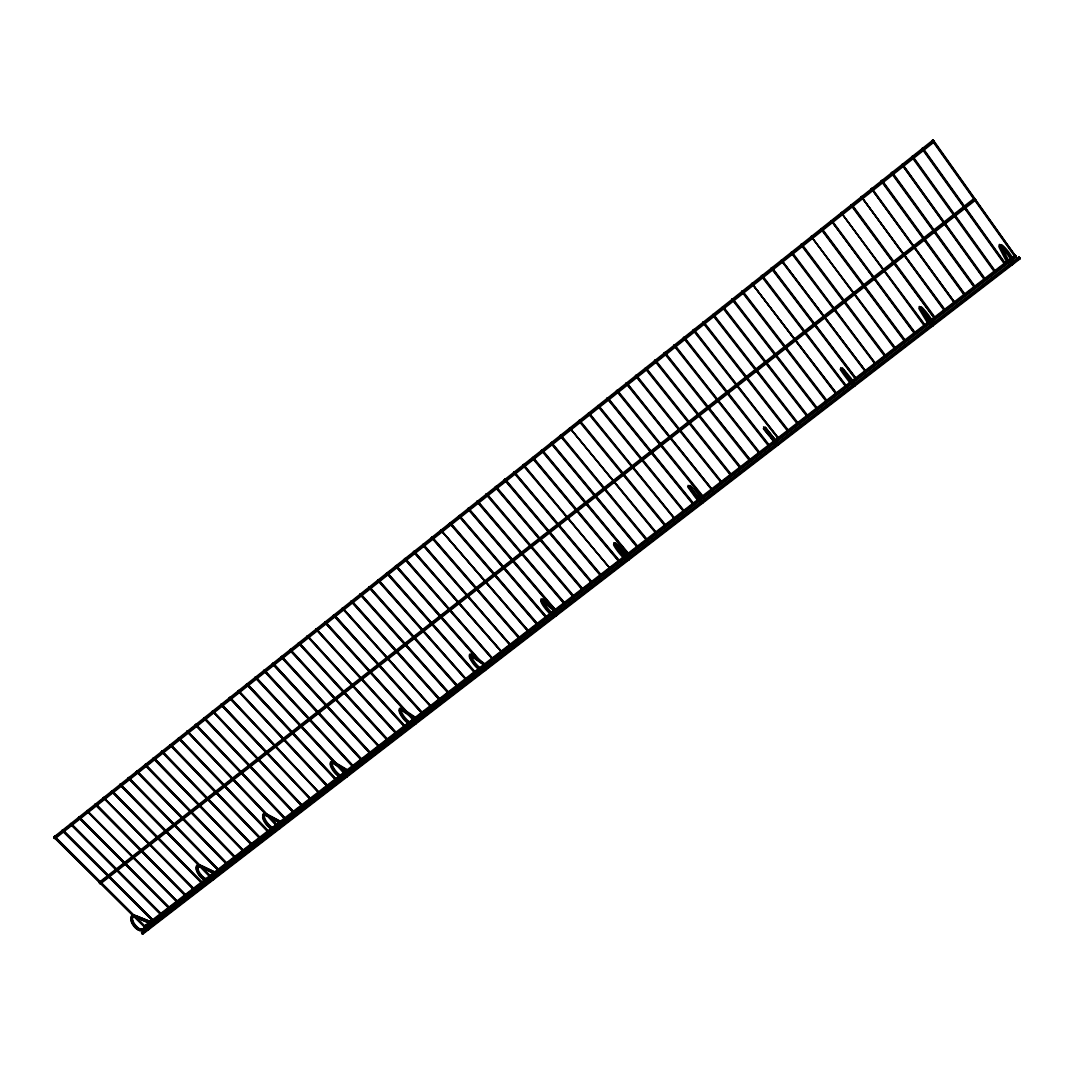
<?xml version="1.0" encoding="UTF-8"?>
<svg xmlns="http://www.w3.org/2000/svg" width="1074" height="1074" viewBox="0 0 1074 1074"><rect width="100%" height="100%" fill="white"/><g stroke="black" fill="none" stroke-linecap="round" stroke-linejoin="round"><path stroke-width="1.5" d="M346.593 770.783L348.191 770.273L347.063 771.884L333.638 763.775A8.579 2.806 52.7 0 0 332.376 763.09M280.918 821.395L281.334 822.523L280.22 823.382M133.861 923.707A7.29 3.437 53 0 0 140.117 929.117L149.152 927.976L148.91 929.44L140.869 930.889A9.398 4.417 53 0 1 131.74 921.841A9.398 4.417 53 0 1 134.196 915.142L150.816 921.653L151.166 922.808L150.091 923.64L135.23 917.115A8.35 3.934 53 0 0 133.807 916.605M934.246 141.956L932.917 140.076L934.246 141.956L55.163 838.619L54.197 838.378L53.7 837.17L932.917 140.076M413.329 721.379L1016.232 256.928L933.131 139.848L932.178 140.613L933.131 139.848M1005.841 264.043L922.875 147.984L921.948 148.601L922.875 147.984M984.697 280.18L901.824 164.51L902.442 164.188L985.006 279.737M954.585 303.392L871.363 188.662L871.967 188.339L955.202 303.123M925.587 325.878L925.009 325.959M915.666 333.517L914.766 334.054L915.706 333.343L832.712 221.606M905.812 340.968L904.885 341.68L905.812 340.968L822.711 229.541M974.373 198.22L975.689 200.059L100.553 883.754L99.614 883.54L99.117 882.331L974.373 198.22L975.689 200.059M894.011 347.949L811.152 236.401L895.931 348.567L895.246 349.251M792.854 253.196L875.941 364.193L791.283 252.162M781.375 260.002L866.141 371.738M856.649 378.988L773.079 268.876M912.645 156.092L911.692 156.858L912.645 156.092L995.732 271.682M846.903 386.492L762.218 275.36L761.291 276.099L762.218 275.36M837.17 393.997L751.84 283.429L836.31 394.507M892.252 172.256L891.299 173.008L892.252 172.256L974.601 285.859M881.15 181.063L882.103 180.311L881.15 181.063L963.62 294.316M808.198 416.175L807.286 416.873L808.198 416.175L724.077 307.741M871.967 188.339L871.027 189.091M798.506 423.787L797.66 424.284L798.559 423.599L714.344 315.447M788.893 431.198L788.41 431.211M944.596 311.084L861.267 196.663L945.523 310.359M861.872 196.354L860.918 197.106M693.925 329.503L693.025 330.228L693.925 329.503L778.825 438.595M685.306 338.471L769.816 445.75L768.984 446.247M924.687 326.415L841.143 212.625L924.633 324.375M841.734 212.316L840.794 213.055M675.667 346.11L759.922 453.577M666.055 353.722L750.766 460.424L750.055 461.108M914.766 334.054L831.115 220.573L914.095 332.255M731.73 475.232L731.273 475.232M811.729 236.105L810.789 236.844M722.278 482.521L637.379 376.477M627.86 384.022L712.559 490.066M800.842 244.738L801.781 243.999L800.842 244.738L884.171 355.534M694.072 504.243L693.643 504.23M1015.306 256.753C1016.541 255.102 1013.561 254.941 1016.232 256.928M684.715 511.452L599.453 406.536M590.029 414L675.09 518.93M771.145 268.285L772.072 267.547L771.145 268.285L855.79 379.511M1018.944 256.901L1020.233 258.713L142.976 933.991L142.077 933.816L141.553 932.581L1018.944 256.901L1020.233 258.713M656.778 532.986L569.73 427.814L655.999 533.442M561.903 436.299L647.219 540.41M752.391 283.16L751.464 283.885M638.265 547.243L637.875 547.203M542.209 449.805L541.336 450.489L542.209 449.805L629.136 554.144L628.263 554.802M741.664 291.658L742.577 290.933L741.664 291.658L826.618 401.985M533.993 458.45L619.926 561.232L619.228 561.917M731.891 299.404L732.804 298.679L731.891 299.404L816.938 409.436M523.656 464.505L522.783 465.19L523.508 464.505L610.368 568.804L523.857 466.478M514.406 471.835L513.547 472.52L514.271 471.835L601.601 575.355L600.89 576.04M592.365 582.618L591.989 582.551M582.497 590.069L583.343 589.411L582.497 590.069L496.215 488.388M574.147 596.647L573.798 596.567M673.734 345.519L674.633 344.808L673.734 345.519L758.351 452.476M664.121 353.131L665.021 352.42L664.121 353.131L748.833 459.806M529.012 631.431L440.85 530.006L528.274 631.848M654.536 360.73L655.435 360.018L654.536 360.73L739.342 467.123M424.311 545.404L510.808 645.514L423.868 545.914M502.176 652.106L415.302 552.546M406.321 559.661L492.966 658.859M388.439 573.838L475.648 672.405L474.936 672.807M378.41 579.665L377.578 580.322L378.41 579.665L466.385 679.332M617.322 390.238L616.436 390.949L617.322 390.238L702.477 495.517M607.857 397.756L606.971 398.454L607.857 397.756L693.106 502.753M429.707 705.672L342.136 608.421L342.593 607.911L431.238 706.813M335.276 615.993L422.498 713.552M578.698 420.86L579.584 420.162L578.698 420.86L665.276 526.287L666.068 525.83M410.818 716.022L414.202 719.741L413.517 720.13M570.2 427.6L569.327 428.298M404.683 727.071L315.769 629.324L316.226 628.814L405.502 726.44L404.683 727.071L405.113 726.548M559.97 435.708L560.843 435.024L559.97 435.708L645.675 539.296M396.011 733.757L396.83 733.126L396.011 733.757L307.03 636.264L307.486 635.754L396.83 733.126M550.64 443.106L551.512 442.421L550.64 443.106L637.486 547.7M274.192 664.417L362.314 759.721L361.508 760.338L361.951 759.801M353.735 766.326L352.93 766.943L353.735 766.326L264.419 670.055L263.6 670.686L264.419 670.055M147.474 928.366L147.863 927.694M344.378 773.535L345.184 772.918L344.378 773.535L254.981 677.533L255.787 676.889L254.981 677.533M196.112 868.705A8.417 3.571 52.9 0 0 199.965 876.518A8.417 3.571 52.9 0 0 206.262 880.318L214.209 878.801M278.381 827.571L280.126 827.141L279.159 828.806M345.613 775.79L346.754 774.918M346.419 777.026L347.399 775.347L342.096 775.656A8.579 2.792 52.6 0 1 333.101 766.917A8.579 2.792 52.6 0 1 335.263 762.513L348.191 770.273M414.913 724.292L416.081 723.406L414.497 722.359M504.324 479.836L505.196 479.152L504.324 479.836L591.599 583.048M484.683 670.592L485.864 669.679M319.475 792.854L231.178 698.53M555.755 615.885L556.963 614.959M613.616 544.29A8.901 1.087 52.2 0 0 617.684 551.257A8.901 1.087 52.2 0 0 624.209 558.305L628.169 560.145L629.391 559.192M222.64 705.309L311.151 799.137L310.708 799.674L221.835 705.94M701.953 503.33L703.014 501.558C693.885 495.57 679.56 470.721 701.362 498.148L700.986 499.544L699.604 499.504M769.078 435.561L763.346 428.513L776.435 445.025L778.449 444.448M486.817 493.718L485.958 494.389L486.817 493.718L574.254 596.419M853.32 384.425L853.843 386.412L855.146 385.405M931.48 324.241L932.031 326.228L933.36 325.207M1011.184 262.848L1011.762 264.848L1013.118 263.801M477.662 500.967L476.802 501.652L477.662 500.967L565.179 603.413M467.673 508.888L468.533 508.217L467.673 508.888L549.875 604.729M179.049 737.731L178.257 738.348L178.996 737.663L269.037 831.585L268.406 831.934M458.571 516.111L459.417 515.439L458.692 516.124L546.263 617.993M450.342 522.635L449.482 523.307L450.342 522.635L537.013 623.027M243.382 851.212L154.2 759.546M441.266 529.831L440.421 530.502M227.084 863.724L226.789 864.006M431.386 537.671L432.231 537L431.493 537.685L519.319 638.748M129.444 779.308L218.519 870.37M202.476 883.003L113.065 792.021M193.83 889.393L194.367 888.977L193.709 889.755L103.319 797.673M404.388 559.071L405.22 558.399L404.495 559.098L492.55 659.369M185.466 895.971L186.178 895.286L185.52 896.065L96.056 805.661M396.266 565.515L395.433 566.173L396.266 565.515L482.293 663.074M386.492 573.261L387.325 572.59L386.492 573.261L474.815 673.036M177.881 901.959L86.833 810.736M169.893 907.973L169.182 908.658M161.462 914.283L161.167 914.565M152.87 921.089L62.05 830.497L153.045 920.821M368.691 587.371L369.523 586.713L368.691 587.371L457.162 686.635M360.649 593.747L359.817 594.405L360.649 593.747L449.187 692.784M342.968 607.763L342.23 608.461M325.368 621.725L324.63 622.41L325.368 621.725L408.576 713.539M316.588 628.679L315.863 629.364M307.849 635.607L307.11 636.305M298.303 643.178L299.122 642.534L298.384 643.219L387.352 740.416M290.41 649.434L289.685 650.119L290.41 649.434L379.525 746.457M280.918 656.966L281.724 656.321L280.985 657.006L370.1 753.706M1010.782 260.472A9.344 1.477 51.7 0 0 1003.183 249.262A9.344 1.477 51.7 0 0 999.881 248.832L1007.023 262.633L1008.62 262.539L1008.929 261.17L1003.223 250.108M931.252 325.825L930.406 322.401A9.25 0.926 51.8 0 0 922.62 311.5A9.25 0.926 51.8 0 0 920.029 310.547L927.923 323.583L929.466 323.516L929.789 322.146L925.855 315.622M853.092 386.009C848.084 375.779 828.51 355.199 850.353 383.351L852.313 382.626M775.683 441.991L776.059 440.608L765.158 427.103L778.234 443.629M618.087 548.009L626.357 555.943L627.672 556.01L628.089 554.614L617.469 544.397A8.901 1.074 52.2 0 0 617.51 547.203A8.901 1.074 52.2 0 0 625.967 556.963L629.203 558.386M544.464 602.85L554.466 611.348L555.741 611.428L556.157 610.032L544.934 600.46A8.82 1.53 52.3 0 0 544.397 603.682A8.82 1.53 52.3 0 0 552.989 613.173L556.775 614.14L556.077 613.724M327.409 786.745L237.958 690.918L238.603 690.515L328.12 786.061M238.603 690.515L237.864 691.2M470.922 655.986A8.726 1.973 52.4 0 1 472.063 656.778L485.126 665.826L485.569 664.43L473.741 655.489A8.74 1.96 52.4 0 0 472.641 659.114A8.74 1.96 52.4 0 0 481.38 668.35M414.255 723.863L409.436 723.782A8.646 2.39 52.5 0 1 400.562 714.801A8.646 2.39 52.5 0 1 402.213 710.773L415.114 719.459L416.269 718.573L401.367 708.545A9.747 2.685 52.5 0 0 400.871 713.915A9.747 2.685 52.5 0 0 409.785 723.728L415.678 724.104M229.232 697.939L230.037 697.308L229.299 697.993L319.179 793.136M196.247 867.47A8.417 3.571 52.9 0 1 200.18 866.919L214.572 873.954L215.673 873.108L215.713 872.356L201.737 865.711A8.417 3.558 52.9 0 0 198.609 870.826A8.417 3.558 52.9 0 0 207.819 879.096L214.048 878.008L205.483 878.747A7.357 3.115 52.9 0 1 200.395 874.76M301.888 806.265L212.33 711.243L212.961 710.84L302.68 805.661M212.961 710.84L212.155 711.471M203.657 718.224L204.449 717.593L203.724 718.278L293.457 812.776M265.103 813.676L186.889 731.421L187.507 731.032L267.05 814.267M187.507 731.032L186.769 731.716M170.014 744.792L170.444 744.658M161.436 751.693L162.174 751.008L161.489 751.76L251.544 845.063M144.856 764.728L145.42 764.299L234.535 856.085M137.11 770.984L136.371 771.669L137.069 770.917L227.393 863.671M119.697 784.799L120.422 784.101L119.738 784.866L210.101 876.988M111.401 791.363L112.139 790.679L111.441 791.444L201.925 883.419M103.708 797.566L194.434 889.071M79.194 816.898L78.456 817.582L79.167 816.817L168.712 906.792M70.428 823.758L70.803 823.651M62.05 830.497L62.789 829.813L152.454 919.331M54.089 836.7L54.626 836.27L145.527 926.755M964.841 295.632L965.539 294.947L964.908 295.216M975.554 287.376L974.642 287.939L892.279 174.364M885.392 356.837L885.5 356.407M895.058 349.104L895.931 348.567M740.456 468.224L741.275 467.74L740.563 468.425M702.826 497.504L703.014 497.007M555.688 610.529L556.037 610.609M600.836 575.798L601.601 575.355M619.161 561.675L619.926 561.232M483.797 665.987L484.508 665.571L483.797 666.256M450.57 524.568L537.255 624.92L537.993 624.504M196.327 726.158L285.04 819.261L285.671 818.912M169.598 908.013L169.128 908.564L79.61 818.697M821.127 228.493L904.201 339.881M831.357 220.707L830.766 221.002M851.199 204.651L933.964 316.964M712.787 314.4L798.21 424.069M722.507 306.681L807.849 416.645M588.498 412.94L674.029 517.641M597.923 405.475L683.373 510.445M645.367 367.845L730.387 474.211M532.462 457.376L619.456 561.393M333.786 614.905L333.329 615.415L334.148 614.758L422.914 713.029M422.794 544.317L509.68 643.863M221.163 704.195L220.68 704.719L221.486 704.088L309.648 797.995M246.845 683.829L246.376 684.353L247.181 683.708L336.283 779.576M272.715 663.316L272.246 663.839L273.065 663.195L360.81 758.58M95.371 803.929L94.915 804.547L95.653 803.849L185.923 895.434M103.171 797.995L103.869 797.244M153.528 757.814L153.099 758.405L153.783 757.667L242.523 849.735M55.982 836.378L69.112 825.96M87.504 811.38L90.135 809.299M92.753 807.218L109.83 793.686M129.524 778.073L132.156 775.992M134.787 773.911L137.405 771.83M140.036 769.736L153.166 759.331M176.807 740.59L197.817 723.93M212.276 712.478L214.894 710.397M217.525 708.316L220.143 706.236M222.774 704.155L239.851 690.622M259.546 675.009L262.177 672.928M264.808 670.834L280.556 658.349M300.264 642.735L302.895 640.654M305.513 638.56L308.144 636.479M310.762 634.398L323.905 623.994M347.546 605.253L350.164 603.172M352.796 601.091L368.557 588.592M388.251 572.979L390.882 570.898M393.514 568.817L410.577 555.285M430.285 539.658L432.903 537.577M435.534 535.496L438.165 533.416M440.783 531.335L452.61 521.964M477.554 502.189L498.578 485.529M518.272 469.915L520.903 467.834M523.521 465.754L526.153 463.659M528.784 461.578L539.282 453.255M565.555 432.433L581.316 419.934M601.01 404.321L603.642 402.24M606.26 400.159L608.891 398.078M611.522 395.997L623.336 386.627M648.293 366.852L650.911 364.757M653.542 362.676L669.303 350.191M688.998 334.578L691.629 332.484M694.26 330.403L710.021 317.917M731.032 301.257L733.649 299.176M736.281 297.095L738.912 295.014M741.53 292.933L752.042 284.597M782.248 260.66L795.378 250.242M819.019 231.501L821.65 229.42M824.268 227.339L826.899 225.258M829.531 223.177L840.029 214.854M866.302 194.032L880.747 182.58M901.757 165.92L904.389 163.839M907.02 161.758L909.638 159.677M912.269 157.583L924.083 148.225M54.197 838.378L933.883 141.097M99.117 882.331L100.043 882.533L111.938 873.243M119.858 867.054L122.503 864.986M125.148 862.919L127.793 860.851M130.437 858.797L146.292 846.406M154.213 840.204L156.858 838.136M159.502 836.082L162.147 834.015M164.778 831.947L180.633 819.556M193.857 809.232L196.488 807.165M199.133 805.097L214.988 792.706M228.198 782.382L230.843 780.328M233.488 778.261L245.382 768.971M262.553 755.546L265.197 753.478M267.842 751.411L279.737 742.121M296.907 728.696L299.552 726.628M302.197 724.561L314.078 715.271M331.262 701.846L333.907 699.792M336.551 697.724L348.432 688.434M365.616 675.009L382.787 661.584M399.958 648.159L417.142 634.734M434.312 621.322L451.496 607.897M469.996 593.439L485.851 581.047M504.337 566.589L520.192 554.197M538.692 539.752L554.546 527.361M567.757 517.037L570.401 514.97M573.046 512.902L588.901 500.511M602.111 490.187L604.756 488.12M607.401 486.052L623.256 473.674M636.466 463.35L639.111 461.283M641.755 459.216L657.61 446.824M670.82 436.5L673.465 434.433M676.096 432.366L691.951 419.974M705.175 409.65L707.806 407.583M710.451 405.529L726.306 393.138M739.516 382.814L742.161 380.746M744.806 378.679L747.45 376.612M750.095 374.544L760.661 366.288M773.871 355.964L776.515 353.896M779.16 351.829L781.805 349.775M784.45 347.707L795.015 339.438M808.225 329.114L810.87 327.06M813.515 324.992L816.159 322.925M818.791 320.858L829.37 312.601M842.58 302.277L845.225 300.21M847.869 298.142L850.501 296.075M853.145 294.007L863.724 285.751M882.21 271.292L884.855 269.238M887.5 267.171L898.065 258.915M916.565 244.456L932.42 232.065M950.92 217.606L966.775 205.215M99.614 883.54L975.353 199.267M273.883 828.792L145.071 928.03L144.185 927.855L143.661 926.634L697.523 499.786M700.167 497.732L1014.957 255.142M148.534 923.734L143.661 926.634M155.166 918.632L157.824 916.578M160.482 914.538L176.405 902.267M188.353 893.058L204.275 880.787M216.223 871.578L232.159 859.307M240.12 853.172L260.029 837.827M267.99 831.692L270.648 829.652M273.293 827.598L278.609 823.516M281.267 821.462L285.241 818.401M295.86 810.212L298.518 808.172M301.176 806.118L313.111 796.921M323.73 788.732L326.389 786.692M329.047 784.651L338.337 777.482M352.93 766.232L368.865 753.961M375.497 748.846L378.155 746.806M380.814 744.752L396.736 732.481M410.013 722.252L424.606 711.001M436.554 701.805L452.476 689.535M464.424 680.325L467.083 678.285M469.741 676.231L479.031 669.075M492.295 658.845L508.23 646.575M516.191 640.44L518.849 638.386M521.494 636.345L536.101 625.095M544.062 618.96L546.72 616.919M553.352 611.804L562.642 604.635M577.248 593.385L590.512 583.155M605.118 571.905L621.041 559.635M632.989 550.438L648.911 538.155M656.885 532.019L676.795 516.688M684.756 510.539L687.4 508.499M690.058 506.458L698.019 500.323M712.626 489.073L715.284 487.019M717.929 484.978L729.877 475.769M745.812 463.498L757.747 454.289M776.327 439.978L785.618 432.822M797.566 423.612L813.501 411.342M825.436 402.132L841.372 389.862M853.32 380.652L855.965 378.612M858.623 376.558L869.242 368.382M881.19 359.172L883.848 357.132M886.493 355.091L897.112 346.902M914.363 333.611L924.983 325.422M938.26 315.206L952.866 303.942M966.13 293.726L980.737 282.475M994 272.246L1007.278 262.016M144.185 927.855L1015.937 256.189M276.542 826.752L410.671 723.433M147.769 928.661L157.059 921.505M169.021 912.296L184.97 900.025M192.931 893.89L208.88 881.606M220.828 872.41L223.486 870.356M226.144 868.316L240.764 857.065M248.725 850.93L251.383 848.876M254.041 846.836L268.661 835.585M281.938 825.356L297.887 813.072M304.519 807.957L307.177 805.916M309.836 803.876L325.784 791.592M337.733 782.396L344.378 777.281M347.036 775.227L353.682 770.112M365.63 760.916L381.579 748.632M393.527 739.436L409.476 727.152M421.424 717.942L437.373 705.672M449.321 696.462L465.27 684.192M473.245 678.056L481.206 671.921M485.193 668.847L493.167 662.712M501.142 656.576L503.8 654.536M506.445 652.482L521.065 641.232M529.039 635.096L531.697 633.056M534.355 631.002L548.962 619.752M556.936 613.616L559.594 611.562M562.252 609.522L575.53 599.292M584.833 592.136L587.491 590.082M590.15 588.042L603.427 577.812M618.047 566.562L626.008 560.427M628.666 558.373L631.324 556.332M645.944 545.082L659.221 534.852M673.841 523.602L687.118 513.372M703.067 501.102L715.016 491.892M729.635 480.642L742.913 470.412M753.545 462.223L773.468 446.878M781.442 440.743L784.101 438.702M786.759 436.662L801.365 425.398M809.34 419.263L811.998 417.222M814.656 415.168L829.262 403.918M837.237 397.783L839.895 395.742M842.553 393.688L853.186 385.512M865.134 376.303L867.792 374.262M870.45 372.208L882.412 363.012M898.347 350.728L910.309 341.532M926.244 329.248L938.206 320.052M954.142 307.768L966.103 298.572M982.039 286.288L994 277.079M1005.949 267.882L1011.265 263.788M1015.252 260.714L1019.239 257.653M142.077 933.816L1019.951 257.961M934.863 318.723L851.44 204.785M501.88 652.388L414.457 553.217M141.553 932.581L142.976 933.991M484.334 664.323L485.569 664.43M484.24 668.646L485.69 668.874L479.165 667.813A7.639 1.718 52.4 0 1 478.158 667.115M148.91 929.44L147.621 929.158M143.621 930.044L146.292 929.453M149.152 927.976L142.493 929.44A8.35 3.92 53 0 1 133.163 921.371A8.35 3.92 53 0 1 136.76 915.934L151.206 922.056M1015.991 256.068L1015.346 256.364L932.501 140.184M213.82 879.485L206.289 880.505A9.478 4.014 52.9 0 1 197.2 871.269A9.478 4.014 52.9 0 1 199.187 864.879M277.092 828.537L272.756 829.088A8.498 3.195 52.8 0 1 266.634 825.074A8.498 3.195 52.8 0 1 262.593 817.314M279.884 828.631L272.877 829.195A9.572 3.584 52.8 0 1 264.379 820.791A9.572 3.584 52.8 0 1 264.123 813.528M273.024 827.584L278.77 826.886M280.126 827.141L274.353 827.853A8.498 3.182 52.8 0 1 265.238 819.341A8.498 3.182 52.8 0 1 267.896 814.589L281.361 821.771M347.157 776.838L340.713 776.945A9.653 3.141 52.6 0 1 331.732 767.333A9.653 3.141 52.6 0 1 332.739 761.614L347.063 770.112M346.016 775.092L339.814 775.213M760.271 453.094L674.244 345.264M750.766 460.424L664.511 352.675M415.907 722.601L411.087 722.507A8.659 2.39 52.5 0 1 402.226 713.512A8.659 2.39 52.5 0 1 403.864 709.498L416.256 717.835M647.595 539.913L560.44 435.494M485.448 670.391L479.689 669.652A8.726 1.973 52.4 0 1 472.104 662.215A8.726 1.973 52.4 0 1 470.036 655.623M556.533 615.671L551.861 614.261A9.921 1.718 52.3 0 1 543.068 604.044A9.921 1.718 52.3 0 1 542.477 599.426M555.07 615.456L551.271 614.503A8.82 1.53 52.3 0 1 544.545 607.723A8.82 1.53 52.3 0 1 540.88 600.541M551.526 612.972L555.298 613.925M409.691 722.265L408.845 722.01A7.558 2.094 52.5 0 1 405.301 719.07M481.112 669.881L480.159 669.505A9.841 2.215 52.4 0 1 471.298 659.49A9.841 2.215 52.4 0 1 471.258 654.496M150.696 923.465L134.948 916.901A7.29 3.437 53 0 0 132.518 918.028M628.961 559.916L624.934 557.97A10.028 1.208 52.2 0 1 616.892 548.505A10.028 1.208 52.2 0 1 614.221 542.759M265.359 813.716L266.782 814.387M215.203 873.766L199.979 866.624A7.357 3.115 52.9 0 0 197.871 870.034M200.677 865.496L213.256 871.484M422.203 713.713L334.457 616.651M268.138 815.099L278.918 820.872M280.864 823.181L266.204 815.434A7.424 2.779 52.8 0 0 264.405 818.616M279.777 822.993L266.312 815.81A8.498 3.195 52.8 0 0 263.09 815.354M347.721 771.682L333.625 763.319A7.491 2.443 52.6 0 0 333.772 769.346M415.799 719.244L402.307 710.236A7.558 2.094 52.5 0 0 400.777 711.673M624.464 556.762L623.819 556.319A7.773 0.94 52.2 0 1 622.933 555.513M701.241 502.914L695.791 498.094L687.763 486.952M702.772 503.102L699.416 500.591A10.122 0.685 52.1 0 1 690.77 489.932A10.122 0.685 52.1 0 1 688.984 486.133M842.311 369.322L842.499 369.98M485.126 665.826L472.251 656.16A7.639 1.718 52.4 0 0 471.003 655.959M476.44 658.349L483.018 663.329M543.632 600.366L554.896 609.951M555.741 611.428L543.525 601.078A7.706 1.343 52.3 0 0 542.585 602.058M615.026 543.323L616.127 544.33M627.672 556.01L616.14 544.948A7.773 0.94 52.2 0 0 615.187 544.894M54.398 836.418L145.232 926.781M55.338 838.069L143.876 926.124M144.762 927.332L55.163 838.619M62.547 829.947L152.159 919.357M72.173 824.577L161.744 914.243M70.723 823.463L160.281 913.101M71.676 825.114L161.288 914.793M71.408 825.194L160.993 914.833M88.095 812.105L176.405 901.046M87.813 812.186L176.109 901.086M78.926 816.965L168.417 906.832M79.879 818.616L169.424 908.523M96.821 805.044L186.232 895.38M96.324 805.581L185.762 895.931M87.142 810.454L176.579 900.536M104.796 798.573L194.125 889.111M103.413 797.848L193.964 889.621M113.347 791.941L202.637 882.734M112.864 792.478L200.999 882.09M121.644 785.376L210.88 876.397M120.181 784.262L210.558 876.451M119.979 784.705L210.41 876.948M129.941 778.771L217.968 868.853M129.645 778.851L217.66 868.906M129.162 779.388L218.358 870.638M136.814 771.065L225.929 862.529M137.781 772.703L226.936 864.208M136.331 771.602L226.627 864.261M145.165 764.446L234.213 856.139M144.977 764.889L235.233 857.817M145.836 766.178L234.911 857.884M154.992 758.915L242.845 849.682M154.508 759.452L243.543 851.414M163.369 752.27L252.323 844.459M161.919 751.169L250.846 843.332M161.731 751.599L251.866 845.01M171.786 745.611L260.673 838.029M171.478 745.705L259.183 836.888M171.303 746.135L260.217 838.566M170.994 746.229L259.881 838.633M179.895 739.033L267.547 830.444M179.734 739.462L268.581 832.122M179.412 739.556L268.245 832.189M269.346 816.683L276.26 823.919M187.185 731.126L266.714 814.347M269.01 816.75L275.924 823.986M187.024 731.555L266.594 814.804M268.903 817.22L276.971 825.664M268.567 817.287L276.636 825.731M197.119 725.527L284.664 817.448M196.797 725.635L284.328 817.515M196.636 726.051L285.375 819.194M205.604 718.801L294.249 812.159M205.282 718.909L292.746 811.018M203.979 718.117L293.793 812.696M213.793 712.169L301.19 804.52M212.491 711.364L302.237 806.198M222.157 705.819L310.708 799.674M697.415 498.094L698.234 498.967M229.702 697.429L318.119 791.471M229.554 697.832L318.038 791.914M690.139 487.744L700.986 499.544M239.408 691.857L327.771 786.141M238.133 691.038L326.55 785.389M248.309 684.917L336.645 779.496M247.852 685.44L335.075 778.811M247.503 685.561L335.84 780.113M256.914 678.097L345.184 772.918M255.451 677.009L344.821 772.998M255.317 677.412L344.741 773.455M265.197 671.398L353.373 766.406M265.077 671.787L353.306 766.849M264.741 671.908L351.802 765.722M273.722 664.927L361.884 760.244M273.373 665.061L361.508 760.338M282.851 657.543L369.778 751.867M282.502 657.677L369.416 751.961M281.267 656.832L370.476 753.626M290.061 649.569L378.021 745.316M291.081 651.18L379.095 746.98L290.718 651.314M300.25 643.769L388.17 739.798M299.888 643.903L342.713 690.663M344.969 693.133L387.781 739.892M299.794 644.279L387.741 740.322M308.614 636.989L396.44 733.233M308.52 637.365L396.4 733.649M317.354 630.049L403.985 725.312M316.145 629.189L405.073 726.964M326.12 623.108L368.838 670.23M371.08 672.713L404.817 709.927M326.04 623.47L413.772 720.265M325.664 623.618L368.395 670.753M370.651 673.237L403.26 709.202M407.758 714.17L413.383 720.372M333.705 615.268L421.37 712.304M343.707 609.159L430.137 705.162M342.512 608.273L430.124 705.578M352.903 602.004L439.306 698.315M352.527 602.152L438.904 698.422M352.447 602.514L439.991 700.06M352.071 602.662L438.474 698.946M361.374 595.144L447.67 691.656M361.307 595.493L447.657 692.059M360.918 595.64L448.368 693.415M370.624 587.961L457.98 686.004M369.134 586.874L413.356 636.493M415.571 638.976L457.578 686.125M369.067 587.223L456.463 685.279M378.021 579.826L465.284 678.083M379.068 581.41L466.385 679.721M378.679 581.571L465.982 679.842M388.036 573.999L474.117 671.277M387.996 574.348L475.232 672.915M395.863 565.676L478.574 659.449M396.924 567.26L478.574 659.839M396.534 567.421L474.842 656.214M404.817 558.574L491.865 657.61M404.791 558.91L492.979 659.248M414.9 552.707L501.853 651.999M414.873 553.043L500.779 651.126M774.582 441.078L776.663 443.455M778.006 445.2L763.547 426.902L764.366 427.841M423.465 546.075L509.277 644.387M433.319 538.262L519.051 636.842M432.916 538.436L518.621 636.976M432.889 538.759L518.648 637.352M443.052 532.543L527.576 630.076M440.837 530.314L527.616 630.438M449.912 522.823L536.557 623.148M450.986 524.381L537.698 624.786M460.504 516.688L547.109 617.335M460.088 516.876L502.283 565.917M504.458 568.441L546.666 617.483M460.075 517.185L545.632 616.583M469.62 509.465L555.057 609.119M468.103 508.391L511.358 558.829M513.52 561.353L554.6 609.267M468.103 508.7L554.654 609.629M552.049 607.253L554.211 609.777M477.232 501.155L564.736 603.561M477.232 501.464L564.79 603.91M477.89 502.914L564.333 604.058M486.388 493.906L573.865 596.929M487.032 495.664L573.409 597.077M496.631 487.905L582.887 589.572M496.644 488.2L582.954 589.921M497.074 487.703L583.343 589.411M506.27 480.427L592.459 582.39M504.753 479.34L590.915 581.276M504.767 479.635L592.069 582.9M513.963 472.036L557.003 523.132M559.165 525.696L601.131 575.516M513.99 472.318L600.124 574.577M514.621 473.795L599.668 574.738M523.199 464.706L610.368 568.804M533.577 458.934L619.55 561.729M533.12 459.135L617.993 560.601M542.813 451.295L584.659 501.518M586.807 504.095L627.578 553.016M542.867 451.563L627.672 553.352M542.41 451.778L627.189 553.513M552.573 443.696L637.298 545.753M552.117 443.924L593.922 494.268M596.07 496.859L636.801 545.914M552.157 444.18L636.909 546.25M569.797 428.083L655.435 531.979M580.631 421.451L665.101 524.327M580.161 421.679L665.773 526.112M589.156 414.698L673.532 517.829M598.567 407.234L683.923 511.922M607.36 397.984L692.596 502.941M607.454 398.226L693.777 504.525M608.018 399.743L693.28 504.713M616.919 390.708L703.161 497.302M617.483 392.252L701.604 496.201M773.347 439.561L774.099 440.501M771.145 438.125L774.26 441.991M627.364 384.25L712.411 489.771M627.471 384.492L711.512 488.751M626.974 384.72L712.049 490.254M636.989 376.947L720.936 481.488M636.493 377.189L721.473 482.991M646.924 368.919L730.75 473.728M646.024 369.631L730.911 475.715M656.469 361.32L740.228 466.438M654.925 360.273L740.912 468.224M684.782 338.726L768.42 444.918M684.393 339.183L768.917 446.435M694.435 331.074L779.026 438.863M694.046 331.53L778.475 439.078M704.114 323.408L788.611 431.479M703.725 323.865L788.061 431.694M704.638 323.14L788.96 430.996M713.431 316.172L797.66 424.284M723.164 308.466L806.265 415.544M733.824 300.008L817.851 408.738M732.267 298.948L817.287 408.966M743.611 292.262L827.53 401.287M742.04 291.202L826.174 400.441M753.022 284.919L835.881 392.963M752.847 284.744L794.25 338.74M796.264 341.371L835.653 392.722M761.842 275.817L845.6 385.459M762.298 277.414L846.044 387.016M772.716 269.319L855.36 377.941M773.522 270.487L855.119 377.712M782.382 261.331L864.879 370.181M782.02 261.788L865.55 371.98M782.584 261.492L865.134 370.409M765.628 429.654L766.42 430.701M791.927 253.934L874.343 363.106M802.775 245.328L885.083 354.823M801.204 244.295L885.768 356.622M812.159 237.743L895.609 349.037M822.348 229.984L905.476 341.425M821.771 230.279L903.878 340.337M832.35 222.05L915.37 333.799M842.137 213.954L925.291 326.16M852.769 205.684L934.568 316.709M851.83 206.423L934.622 318.763M862.503 198.126L944.221 309.473M861.267 196.663L944.905 310.628M871.632 188.769L954.222 301.767M871.363 188.662L953.913 301.593M883.083 181.654L964.559 293.605M881.754 180.741L965.217 295.404M883.459 183.332L922.714 237.247M924.674 239.945L963.928 293.873M891.917 172.686L974.293 286.302M892.615 173.934L973.97 286.14M903.422 165.544L984.67 278.099M902.791 165.866L984.026 278.381M912.309 156.522L995.437 272.125M912.658 158.214L994.793 272.407M923.519 149.769L1005.546 264.325M923.224 149.675L1005.21 264.164M922.888 150.105L1004.902 264.62M932.809 140.264L1015.695 256.511M933.131 141.956L1015.037 256.807M843.573 369.644L846.446 373.739M845.144 373.779L851.83 383.324M100.043 882.533L100.553 883.754M689.857 488.227L690.569 489.314M929.466 323.516L920.928 309.366A8.082 0.819 51.8 0 1 921.009 308.48M1008.62 262.539L1000.914 247.53A8.162 1.302 51.7 0 1 1000.82 246.362M854.703 386.17L849.145 377.511L840.7 367.59M854.931 384.586L851.145 378.303L842.325 367.751M1010.795 258.069L1010.956 264.459M932.903 325.972L931.695 321.636A10.418 1.047 51.8 0 0 923.304 310.265A10.418 1.047 51.8 0 0 919.572 307.822M933.131 324.375L932.313 320.938A9.25 0.94 51.8 0 0 925.238 310.869A9.25 0.94 51.8 0 0 921.183 307.862M483.864 664.994L483.904 665.719M1012.876 262.982L1012.715 258.982A9.344 1.49 51.7 0 0 1006.633 249.477A9.344 1.49 51.7 0 0 1000.914 245.127M1012.648 264.58L1012.232 259.599A10.525 1.665 51.7 0 0 1003.935 247.973A10.525 1.665 51.7 0 0 999.491 246.013M139.727 930.608A8.35 3.934 53 0 1 132.558 924.405A8.35 3.934 53 0 1 131.632 917.008M133.028 922.083A7.29 3.437 53 0 1 132.518 920.525M272.031 827.45A7.424 2.779 52.8 0 1 267.037 823.315M474.466 663.222A7.639 1.718 52.4 0 1 473.298 661.611M471.499 658.59A7.639 1.718 52.4 0 1 471.016 657.382M402.884 715.982A7.558 2.094 52.5 0 1 401.193 712.921M339.438 776.703A8.579 2.806 52.7 0 1 333.155 770.904A8.579 2.806 52.7 0 1 330.268 763.842M330.631 763.131A8.579 2.806 52.7 0 1 331.356 762.862M338.713 774.623A7.491 2.443 52.6 0 1 334.913 770.931M616.154 546.814A7.773 0.94 52.2 0 1 615.523 545.686M1009.385 255.505A8.162 1.302 51.7 0 1 1010.245 256.928M702.785 322.375L703.604 321.824L702.785 322.375M683.453 337.706L684.272 337.155L683.453 337.706M635.526 375.699L636.332 375.175L635.526 375.699M626.021 383.23L626.813 382.72L626.021 383.23M495.987 486.441L495.262 487.126L495.987 486.441M413.49 551.741L414.202 551.284L413.49 551.741M351.117 601.198L351.789 600.769L351.117 601.198M195.347 724.708L195.965 724.319L195.347 724.708M128.182 777.952L128.732 777.522L128.182 777.952"/></g></svg>
